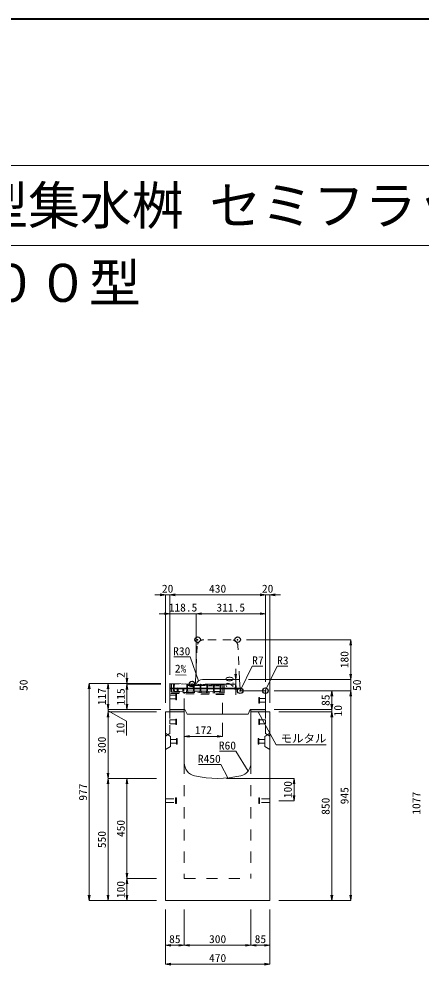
# Model space of a CAD drawing. Units: millimetres at full size. Extents: x -1809 to 57027, y -20349 to 17321.
# Drawn here: x 4506 to 6315, y -5786 to -1526 of the extents above; entities that cross this region are included whole.
import ezdxf
from ezdxf.enums import TextEntityAlignment as Align

# ---------------------------------------------------------------- set-up
doc = ezdxf.new("R2010")
doc.units = ezdxf.units.MM
doc.header["$LTSCALE"] = 50
doc.header["$PDMODE"] = 32
doc.header["$PDSIZE"] = 25
doc.linetypes.add('USER1', pattern=[2, 1, -1])
doc.linetypes.add('USER2', pattern=[1.35, 0.75, -0.6])
doc.layers.add('0_2', color=7, linetype='Continuous')
doc.layers.add('作業エリア', color=11, linetype='Continuous')
for name, color, linetype, lineweight in [('インサート', 3, 'USER2', 9), ('グレーチング', 7, 'USER2', 9), ('モルタル', 7, 'Continuous', 9), ('受枠', 3, 'USER2', 9), ('図枠', 7, 'Continuous', 5), ('寸法線', 7, 'Continuous', 13), ('引出線', 4, 'Continuous', 13), ('本体', 2, 'Continuous', 13), ('目地', 132, 'Continuous', 9)]:
    doc.layers.add(name, color=color, linetype=linetype, lineweight=lineweight)
doc.styles.add('ＭＳ ゴシック', font='')
doc.styles.add('ＭＳ 明朝', font='')
doc.styles.get('ＭＳ ゴシック').set_extended_font_data('MS Gothic')
doc.styles.get('ＭＳ 明朝').set_extended_font_data('MS Mincho')

# ---------------------------------------------------------------- blocks, each defined once
blk = doc.blocks.new('open_arrow')
at = {"color": 0, "linetype": 'Continuous', "lineweight": -2}
blk.add_lwpolyline([(7.5, 1.25), (0, 0), (7.5, -1.25)], dxfattribs=at)

msp = doc.modelspace()

# ---------------------------------------------------------------- hatches: boundary and pattern name
at = {"layer": 'モルタル'}
for points in [[(5250, -4646.05), (5250, -4636.05), (5185, -4636.05), (5185, -4646.05)], [(5615, -4646.05), (5615, -4636.05), (5550, -4636.05), (5550, -4646.05)]]:
    msp.add_hatch(color=256, dxfattribs=at).paths.add_polyline_path(points)

# ---------------------------------------------------------------- linework, layer by layer
at = {"layer": 'インサート'}
for p, q in [((5185, -4570.55), (5212, -4570.55)), ((5185, -4570.55), (5185, -4587.55)), ((5185, -4587.55), (5212, -4587.55)), ((5215, -4566.55), (5212, -4566.55)), ((5212, -4566.55), (5212, -4591.55)), ((5212, -4591.55), (5215, -4591.55)), ((5215, -4591.55), (5215, -4566.55)), ((5585, -4581.55), (5588, -4581.55)), ((5585, -4606.55), (5585, -4581.55)), ((5588, -4581.55), (5588, -4606.55)), ((5615, -4585.55), (5588, -4585.55)), ((5615, -4585.55), (5615, -4602.55)), ((5588, -4606.55), (5585, -4606.55)), ((5615, -4602.55), (5588, -4602.55)), ((5185, -4682.55), (5212, -4682.55)), ((5185, -4682.55), (5185, -4699.55)), ((5215, -4678.55), (5212, -4678.55)), ((5212, -4678.55), (5212, -4703.55)), ((5215, -4703.55), (5215, -4678.55)), ((5585, -4678.55), (5588, -4678.55)), ((5585, -4703.55), (5585, -4678.55)), ((5588, -4678.55), (5588, -4703.55)), ((5615, -4682.55), (5588, -4682.55)), ((5615, -4682.55), (5615, -4699.55)), ((5185, -4699.55), (5212, -4699.55)), ((5212, -4703.55), (5215, -4703.55)), ((5588, -4703.55), (5585, -4703.55)), ((5615, -4699.55), (5588, -4699.55)), ((5188.2, -4770.55), (5215.2, -4770.55)), ((5188.2, -4770.55), (5188.2, -4787.55)), ((5218.2, -4766.55), (5215.2, -4766.55)), ((5215.2, -4766.55), (5215.2, -4791.55)), ((5218.2, -4791.55), (5218.2, -4766.55)), ((5581.8, -4766.55), (5584.8, -4766.55)), ((5581.8, -4791.55), (5581.8, -4766.55)), ((5584.8, -4766.55), (5584.8, -4791.55)), ((5611.8, -4770.55), (5584.8, -4770.55)), ((5611.8, -4770.55), (5611.8, -4787.55)), ((5188.2, -4787.55), (5215.2, -4787.55)), ((5215.2, -4791.55), (5218.2, -4791.55)), ((5584.8, -4791.55), (5581.8, -4791.55)), ((5611.8, -4787.55), (5584.8, -4787.55)), ((5165, -5037.55), (5211, -5037.55)), ((5165, -5054.55), (5165, -5037.55)), ((5165, -5054.55), (5211, -5054.55)), ((5211, -5058.55), (5211, -5033.55)), ((5211, -5033.55), (5215, -5033.55)), ((5215, -5058.55), (5211, -5058.55)), ((5215, -5058.55), (5215, -5033.55)), ((5585, -5033.55), (5589, -5033.55)), ((5585, -5033.55), (5585, -5058.55)), ((5589, -5058.55), (5585, -5058.55)), ((5589, -5033.55), (5589, -5058.55)), ((5635, -5037.55), (5589, -5037.55)), ((5635, -5054.55), (5589, -5054.55)), ((5635, -5037.55), (5635, -5054.55))]:
    msp.add_line(p, q, dxfattribs=at)
at = {"layer": 'グレーチング'}
for p, q in [((5200.24, -4557.37), (5200.36, -4551.37)), ((5415.19, -4561.67), (5200.24, -4557.37)), ((5200.36, -4551.37), (5201.38, -4550.39)), ((5201, -4519.37), (5200.88, -4525.37)), ((5200.88, -4525.37), (5201.86, -4526.39)), ((5415.95, -4523.67), (5201, -4519.37)), ((5201.86, -4526.39), (5201.38, -4550.39)), ((5204.86, -4526.45), (5204.38, -4550.45)), ((5205.36, -4551.47), (5204.38, -4550.45)), ((5205.88, -4525.47), (5204.86, -4526.45)), ((5205.24, -4557.47), (5205.36, -4551.47)), ((5205.33, -4552.97), (5260.31, -4554.07)), ((5206, -4519.47), (5205.88, -4525.47)), ((5218.12, -4538.22), (5217.82, -4553.22)), ((5218.12, -4538.22), (5248.12, -4538.82)), ((5223.12, -4538.32), (5222.82, -4553.32)), ((5243.12, -4538.72), (5242.82, -4553.72)), ((5248.12, -4538.82), (5247.82, -4553.82)), ((5260.22, -4558.57), (5260.34, -4552.57)), ((5260.34, -4552.57), (5261.36, -4551.59)), ((5260.98, -4520.57), (5260.86, -4526.57)), ((5260.86, -4526.57), (5261.84, -4527.59)), ((5261.84, -4527.59), (5261.36, -4551.59)), ((5264.84, -4527.65), (5264.36, -4551.65)), ((5264.36, -4551.65), (5291.36, -4552.19)), ((5265.34, -4552.67), (5264.36, -4551.65)), ((5265.86, -4526.67), (5264.84, -4527.65)), ((5265.22, -4558.67), (5265.34, -4552.67)), ((5265.98, -4520.67), (5265.86, -4526.67)), ((5265.86, -4526.67), (5290.98, -4521.17)), ((5265.86, -4526.67), (5290.86, -4527.17)), ((5290.22, -4559.17), (5290.34, -4553.17)), ((5290.34, -4553.17), (5291.36, -4552.19)), ((5290.98, -4521.17), (5290.86, -4527.17)), ((5290.86, -4527.17), (5291.84, -4528.19)), ((5291.84, -4528.19), (5291.36, -4552.19)), ((5294.84, -4528.25), (5294.36, -4552.25)), ((5295.34, -4553.27), (5294.36, -4552.25)), ((5294.36, -4552.25), (5321.35, -4552.79)), ((5295.86, -4527.27), (5294.84, -4528.25)), ((5295.22, -4559.27), (5295.34, -4553.27)), ((5295.98, -4521.27), (5295.86, -4527.27)), ((5295.86, -4527.27), (5320.97, -4521.77)), ((5295.86, -4527.27), (5320.85, -4527.77)), ((5320.21, -4559.77), (5320.33, -4553.77)), ((5320.33, -4553.77), (5321.35, -4552.79)), ((5320.97, -4521.77), (5320.85, -4527.77)), ((5320.85, -4527.77), (5321.83, -4528.79)), ((5321.83, -4528.79), (5321.35, -4552.79)), ((5324.83, -4528.85), (5324.35, -4552.85)), ((5325.33, -4553.87), (5324.35, -4552.85)), ((5324.35, -4552.85), (5351.35, -4553.39)), ((5325.85, -4527.87), (5324.83, -4528.85)), ((5325.21, -4559.87), (5325.33, -4553.87)), ((5325.97, -4521.87), (5325.85, -4527.87)), ((5325.85, -4527.87), (5350.97, -4522.37)), ((5325.85, -4527.87), (5350.85, -4528.37)), ((5350.21, -4560.37), (5350.33, -4554.37)), ((5350.33, -4554.37), (5351.35, -4553.39)), ((5350.97, -4522.37), (5350.85, -4528.37)), ((5350.85, -4528.37), (5351.83, -4529.39)), ((5351.83, -4529.39), (5351.35, -4553.39)), ((5354.83, -4529.45), (5354.35, -4553.45)), ((5355.33, -4554.47), (5354.35, -4553.45)), ((5354.35, -4553.45), (5381.34, -4553.99)), ((5355.85, -4528.47), (5354.83, -4529.45)), ((5355.21, -4560.47), (5355.33, -4554.47)), ((5355.97, -4522.47), (5355.85, -4528.47)), ((5355.85, -4528.47), (5380.96, -4522.97)), ((5355.85, -4528.47), (5380.84, -4528.97)), ((5380.2, -4560.97), (5380.32, -4554.97)), ((5380.32, -4554.97), (5381.34, -4553.99)), ((5380.96, -4522.97), (5380.84, -4528.97)), ((5380.84, -4528.97), (5381.82, -4529.99)), ((5381.82, -4529.99), (5381.34, -4553.99)), ((5384.82, -4530.05), (5384.34, -4554.05)), ((5385.32, -4555.07), (5384.34, -4554.05)), ((5384.34, -4554.05), (5411.33, -4554.59)), ((5385.84, -4529.07), (5384.82, -4530.05)), ((5385.2, -4561.07), (5385.32, -4555.07)), ((5385.96, -4523.07), (5385.84, -4529.07)), ((5385.84, -4529.07), (5410.95, -4523.57)), ((5385.84, -4529.07), (5410.83, -4529.57)), ((5410.19, -4561.57), (5410.31, -4555.57)), ((5410.31, -4555.57), (5411.33, -4554.59)), ((5410.95, -4523.57), (5410.83, -4529.57)), ((5410.83, -4529.57), (5411.81, -4530.59)), ((5411.81, -4530.59), (5411.33, -4554.59)), ((5414.81, -4530.65), (5414.33, -4554.65)), ((5415.31, -4555.67), (5414.33, -4554.65)), ((5415.83, -4529.67), (5414.81, -4530.65)), ((5415.19, -4561.67), (5415.31, -4555.67)), ((5415.95, -4523.67), (5415.83, -4529.67))]:
    msp.add_line(p, q, dxfattribs=at)
at = {"layer": 'モルタル'}
for points in [[(5185, -4636.05), (5250, -4636.05), (5250, -4646.05), (5185, -4646.05)], [(5550, -4636.05), (5615, -4636.05), (5615, -4646.05), (5550, -4646.05)]]:
    msp.add_lwpolyline(points, close=True, dxfattribs=at)
at = {"layer": '作業エリア'}
for p in [(5310, -4321.05), (5490, -4321.05), (5285, -4521.05), (5501.5, -4551.05), (5615, -4551.05)]:
    msp.add_point(p, dxfattribs=at)
at = {"layer": '受枠'}
for p, q in [((5187, -4519.09), (5186.12, -4563.08)), ((5429.95, -4523.95), (5187, -4519.09)), ((5193, -4519.21), (5192.24, -4557.21)), ((5192.24, -4557.21), (5429.19, -4561.95)), ((5249.23, -4558.35), (5249.11, -4564.34)), ((5423.95, -4523.83), (5423.19, -4561.83)), ((5429.95, -4523.95), (5429.07, -4567.94)), ((5429.07, -4567.94), (5186.12, -4563.08))]:
    msp.add_line(p, q, dxfattribs=at)
at = {"layer": '図枠', "lineweight": 40}
msp.add_line((1200, -1526.05), (24600, -1526.05), dxfattribs=at)
at = {"layer": '図枠', "lineweight": 13}
for p, q in [((2100, -2186.05), (23700, -2186.05)), ((2100, -2546.05), (23700, -2546.05))]:
    msp.add_line(p, q, dxfattribs=at)
at = {"layer": '寸法線'}
for p, q in [((5233, -4119.38), (5117, -4119.38)), ((5165, -4606.03), (5165, -4119.38)), ((5185, -4119.38), (5615, -4119.38)), ((5185, -4479.03), (5185, -4119.38)), ((5185, -4479.03), (5185, -4119.38)), ((5567, -4119.38), (5683, -4119.38)), ((5615, -4511.03), (5615, -4119.38)), ((5615, -4511.03), (5615, -4119.38)), ((5635, -4606.03), (5635, -4119.38)), ((5351.37, -4204.38), (5137, -4204.38)), ((5185, -4479.03), (5185, -4204.38)), ((5303.37, -4481.03), (5303.37, -4204.38)), ((5615, -4204.38), (5303.37, -4204.38)), ((5303.37, -4481.03), (5303.37, -4204.38)), ((5615, -4511.03), (5615, -4204.38)), ((5530.02, -4321.05), (5998.78, -4321.05)), ((5998.78, -4321.05), (5998.78, -4501.05)), ((4992.06, -4471.05), (4992.06, -4569.05)), ((5481.36, -4569.05), (5481.36, -4453.05)), ((5998.78, -4453.05), (5998.78, -4599.05)), ((5371.67, -4501.05), (5481.36, -4501.05)), ((5539.02, -4501.05), (5998.78, -4501.05)), ((5539.02, -4501.05), (5998.78, -4501.05)), ((4822.06, -5496.05), (4822.06, -4519.05)), ((5144.98, -4519.05), (4822.06, -4519.05)), ((4907.06, -4519.05), (4907.06, -4636.05)), ((5144.98, -4519.05), (4907.06, -4519.05)), ((5144.98, -4519.05), (4992.06, -4519.05)), ((5144.98, -4521.05), (4992.06, -4521.05)), ((4992.06, -4521.05), (4992.06, -4636.05)), ((5144.98, -4521.05), (4992.06, -4521.05)), ((5343.39, -4521.05), (5481.36, -4521.05)), ((5655.02, -4551.05), (5998.78, -4551.05)), ((5655.02, -4551.05), (5913.78, -4551.05)), ((5655.02, -4551.05), (5998.78, -4551.05)), ((5913.78, -4551.05), (5913.78, -4636.05)), ((5998.78, -4551.05), (5998.78, -5496.05)), ((4907.06, -4588.05), (4907.06, -4694.05)), ((5913.78, -4588.05), (5913.78, -4694.05)), ((5144.98, -4636.05), (4907.06, -4636.05)), ((5144.98, -4636.05), (4907.06, -4636.05)), ((4907.06, -4641.05), (4990.47, -4688.34)), ((5144.98, -4636.05), (4992.06, -4636.05)), ((5655.02, -4636.05), (5913.78, -4636.05)), ((5655.02, -4636.05), (5913.78, -4636.05)), ((5124.98, -4646.05), (4907.06, -4646.05)), ((4907.06, -4646.05), (4907.06, -4946.05)), ((5124.98, -4646.05), (4907.06, -4646.05)), ((5675.02, -4646.05), (5913.78, -4646.05)), ((5675.02, -4646.05), (5913.78, -4646.05)), ((5913.78, -4646.05), (5913.78, -5496.05)), ((4990.47, -4688.34), (4990.47, -4752.41)), ((5422, -4696.07), (5422, -4756.28)), ((5250, -4756.28), (5422, -4756.28)), ((5124.98, -4946.05), (4907.06, -4946.05)), ((4907.06, -5496.05), (4907.06, -4946.05)), ((5124.98, -4946.05), (4907.06, -4946.05)), ((4992.06, -4946.05), (4992.06, -5396.05)), ((5124.98, -4946.05), (4992.06, -4946.05)), ((5440.02, -4946.05), (5743.78, -4946.05)), ((5743.78, -4946.05), (5743.78, -5046.05)), ((5675.02, -5046.05), (5743.78, -5046.05)), ((5124.98, -5396.05), (4992.06, -5396.05)), ((4992.06, -5396.05), (4992.06, -5496.05)), ((5124.98, -5396.05), (4992.06, -5396.05)), ((5124.98, -5496.05), (4822.06, -5496.05)), ((5124.98, -5496.05), (4907.06, -5496.05)), ((5124.98, -5496.05), (4992.06, -5496.05)), ((5165, -5536.07), (5165, -5697.21)), ((5165, -5536.07), (5165, -5782.21)), ((5250, -5536.07), (5250, -5697.21)), ((5250, -5536.07), (5250, -5697.21)), ((5550, -5536.07), (5550, -5697.21)), ((5550, -5536.07), (5550, -5697.21)), ((5635, -5536.07), (5635, -5697.21)), ((5635, -5536.07), (5635, -5782.21)), ((5675.02, -5496.05), (5913.78, -5496.05)), ((5675.02, -5496.05), (5998.78, -5496.05)), ((5165, -5697.21), (5250, -5697.21)), ((5250, -5697.21), (5550, -5697.21)), ((5550, -5697.21), (5635, -5697.21)), ((5165, -5782.21), (5635, -5782.21))]:
    msp.add_line(p, q, dxfattribs=at)
at = {"layer": '引出線'}
for points in [[(5314.33, -4506.56), (5277.1, -4398.16), (5202.43, -4398.16)], [(5503.33, -4549.13), (5555.62, -4439.6), (5603.55, -4439.6)], [(5614.12, -4551.93), (5667.75, -4439.6), (5715.48, -4439.6)], [(5258.5, -4480.93), (5209.76, -4479.95), (5258.5, -4480.93)], [(5582.5, -4646.05), (5663.13, -4795.08), (5889.05, -4795.08)], [(5537.07, -4912.74), (5482.66, -4822.84), (5407.98, -4822.84)], [(5446.44, -4943.65), (5414.22, -4882.51), (5313.21, -4882.51)]]:
    msp.add_lwpolyline(points, dxfattribs=at)
at = {"layer": '本体', "linetype": 'USER2'}
for p, q in [((5461.46, -4321.05), (5338.54, -4321.05)), ((5300.33, -4514.4), (5308.57, -4349.56)), ((5499, -4501.05), (5491.43, -4349.56))]:
    msp.add_line(p, q, dxfattribs=at)
at = {"layer": '本体'}
for p, q in [((5499, -4501.05), (5331.65, -4501.05)), ((5501.17, -4544.4), (5499, -4501.05)), ((5185, -4636.05), (5185, -4519.05)), ((5185, -4519.05), (5285, -4521.05)), ((5285, -4521.05), (5303.37, -4521.05)), ((5612, -4551.05), (5508.16, -4551.05)), ((5615, -4636.05), (5615, -4554.05)), ((5253, -4636.05), (5185, -4636.05)), ((5253, -4636.05), (5263, -4656.05)), ((5547, -4636.05), (5537, -4656.05)), ((5615, -4636.05), (5547, -4636.05)), ((5165, -4646.05), (5165, -5496.05)), ((5165, -4646.05), (5250, -4646.05)), ((5250, -4646.05), (5250, -4875.53)), ((5537, -4656.05), (5263, -4656.05)), ((5550, -4646.05), (5635, -4646.05)), ((5550, -4646.05), (5550, -4875.53)), ((5635, -4646.05), (5635, -5496.05)), ((5165, -5496.05), (5635, -5496.05))]:
    msp.add_line(p, q, dxfattribs=at)
at = {"layer": '本体', "linetype": 'USER1'}
for p, q in [((5250, -4636.05), (5250, -4558.36)), ((5422, -4656.05), (5422, -4561.8))]:
    msp.add_line(p, q, dxfattribs=at)
at = {"layer": '本体', "linetype": 'USER2', "lineweight": 9}
for p, q in [((5185, -4743.05), (5185, -4646.05)), ((5615, -4743.05), (5615, -4646.05)), ((5165, -4755.55), (5185, -4743.05)), ((5635, -4755.55), (5615, -4743.05))]:
    msp.add_line(p, q, dxfattribs=at)
at = {"layer": '本体', "lineweight": 9}
for p, q in [((5165, -4742.05), (5188.2, -4756.55)), ((5188.2, -4756.55), (5188.2, -4801.55)), ((5634.58, -4742.31), (5611.8, -4756.55)), ((5611.8, -4756.55), (5611.8, -4801.55)), ((5188.2, -4801.55), (5165, -4816.05)), ((5611.8, -4801.55), (5635, -4816.05))]:
    msp.add_line(p, q, dxfattribs=at)
at = {"layer": '本体', "linetype": 'USER1', "lineweight": 15}
for p, q in [((5250, -4875.53), (5250, -5396.05)), ((5550, -4875.53), (5550, -5396.05)), ((5250, -5396.05), (5550, -5396.05))]:
    msp.add_line(p, q, dxfattribs=at)
at = {"layer": '本体', "linetype": 'USER2'}
for centre, radius, start, end in [((5338.54, -4351.05), 30, 90, 177.13759), ((5461.46, -4351.05), 30, 2.86241, 90), ((5293.34, -4514.05), 7, 270, 357.13759)]:
    msp.add_arc(centre, radius, start, end, dxfattribs=at)
at = {"layer": '本体'}
for centre, radius, start, end in [((5331.65, -4531.05), 30, 90, 160.52878), ((5508.16, -4544.05), 7, 182.86241, 270), ((5612, -4554.05), 3, 0, 90), ((5310, -4875.53), 60, 180, 256.65764), ((5490, -4875.53), 60, 283.34236, 0), ((5400, -4496.05), 450, 256.65764, 283.34236)]:
    msp.add_arc(centre, radius, start, end, dxfattribs=at)
at = {"layer": '目地'}
for p, q in [((5185, -4539.05), (5500.9, -4539.05)), ((5185, -4543.05), (5501.1, -4543.05))]:
    msp.add_line(p, q, dxfattribs=at)

# ---------------------------------------------------------------- block references
at = {"layer": '寸法線', "xscale": 3.2, "yscale": 3.2}
for p, rotation in [((5165, -4119.38), 180), ((5615, -4119.38), 180), ((5615, -4119.38), 180), ((5185, -4204.38), 180), ((5615, -4204.38), 180), ((5998.78, -4321.05), 270), ((4992.06, -4519.05), 90), ((5481.36, -4501.05), 90), ((5998.78, -4501.05), 90), ((5998.78, -4501.05), 90), ((4822.06, -4519.05), 270), ((4907.06, -4519.05), 270), ((4992.06, -4521.05), 270), ((4992.06, -4521.05), 270), ((5481.36, -4521.05), 270), ((5913.78, -4551.05), 270), ((5998.78, -4551.05), 270), ((5998.78, -4551.05), 270), ((4907.06, -4636.05), 90), ((4907.06, -4636.05), 90), ((4992.06, -4636.05), 90), ((5913.78, -4636.05), 90), ((5913.78, -4636.05), 90), ((4907.06, -4646.05), 270), ((4907.06, -4646.05), 270), ((5913.78, -4646.05), 270), ((5913.78, -4646.05), 270), ((5422, -4756.28), 180), ((4907.06, -4946.05), 90), ((4907.06, -4946.05), 270), ((4992.06, -4946.05), 270), ((5743.78, -4946.05), 270), ((5743.78, -5046.05), 90), ((4992.06, -5396.05), 90), ((4992.06, -5396.05), 270), ((4822.06, -5496.05), 90), ((4907.06, -5496.05), 90), ((4992.06, -5496.05), 90), ((5913.78, -5496.05), 90), ((5998.78, -5496.05), 90), ((5250, -5697.21), 180), ((5550, -5697.21), 180), ((5635, -5697.21), 180), ((5635, -5782.21), 180)]:
    msp.add_blockref('open_arrow', p, dxfattribs=dict(at, rotation=rotation))
for p in [(5185, -4119.38), (5185, -4119.38), (5635, -4119.38), (5303.37, -4204.38), (5303.37, -4204.38), (5250, -4756.28), (5165, -5697.21), (5250, -5697.21), (5550, -5697.21), (5165, -5782.21)]:
    msp.add_blockref('open_arrow', p, dxfattribs=at)
at = {"layer": '引出線', "xscale": 0.0533, "yscale": 0.0533}
for p, rotation in [((5258.5, -4480.93), 178.9), ((5314.33, -4506.56), 109), ((5503.33, -4549.13), 64.5), ((5614.12, -4551.93), 64.5), ((5582.5, -4646.05), 298.4), ((5537.07, -4912.74), 121.2), ((5446.44, -4943.65), 117.8)]:
    msp.add_blockref('open_arrow', p, dxfattribs=dict(at, rotation=rotation))

# ---------------------------------------------------------------- texts
at = {"layer": '0_2', "style": 'ＭＳ ゴシック'}
msp.add_text('グレーチング式 ３００型', height=170.9, dxfattribs=at).set_placement((2373.24, -2714.55), align=Align.MIDDLE_LEFT)
at = {"layer": '図枠', "style": 'ＭＳ ゴシック'}
msp.add_text('\u3000ＩＢＣ排水側溝 深型集水桝 セミフラットＢ Ⅱ型 斜左 H=20\u3000断面図', height=170.9, dxfattribs=at).set_placement((2100, -2366.05), align=Align.MIDDLE_LEFT)
at = {"layer": '寸法線', "style": 'ＭＳ 明朝', "width": 1.05}
for s, p in [('20', (5175, -4091.36)), ('430', (5400, -4091.36)), ('20', (5625, -4091.36)), ('118.5', (5244.18, -4176.36)), ('311.5', (5459.18, -4176.36)), ('172', (5336, -4728.26)), ('85', (5207.5, -5669.19)), ('300', (5400, -5669.19)), ('85', (5592.5, -5669.19)), ('470', (5400, -5754.19))]:
    msp.add_text(s, height=36.03, dxfattribs=at).set_placement(p, align=Align.MIDDLE_CENTER)
for s, p in [('180', (5970.76, -4411.05)), ('2', (4964.06, -4480.2)), ('50', (4526.8, -4526.05)), ('20', (5453.34, -4511.05)), ('50', (6026.8, -4526.05)), ('117', (4879.04, -4577.55)), ('115', (4964.04, -4578.55)), ('85', (5885.76, -4593.55)), ('10', (5941.8, -4641.05)), ('10', (4962.45, -4720.38)), ('300', (4879.04, -4796.05)), ('977', (4794.04, -5007.55)), ('100', (5715.76, -4996.05)), ('945', (5970.76, -5023.55)), ('1077', (6294.04, -5057.55)), ('850', (5885.76, -5071.05)), ('450', (4964.04, -5171.05)), ('550', (4879.04, -5221.05)), ('100', (4964.04, -5446.05))]:
    msp.add_text(s, height=36.03, rotation=90, dxfattribs=at).set_placement(p, align=Align.MIDDLE_CENTER)
at = {"layer": '引出線', "style": 'ＭＳ 明朝', "width": 1.05}
for s, p in [('R30', (5277.1, -4354.96)), ('R60', (5482.66, -4779.64)), ('R450', (5414.22, -4839.31))]:
    msp.add_text(s, height=36.03, dxfattribs=at).set_placement(p, align=Align.TOP_RIGHT)
for s, p in [('R7', (5555.62, -4396.4)), ('R3', (5667.75, -4396.4)), ('モルタル', (5683.13, -4747.97))]:
    msp.add_text(s, height=36.03, dxfattribs=at).set_placement(p, align=Align.TOP_LEFT)
msp.add_text('2%', height=36.03, rotation=358.854, dxfattribs=at).set_placement((5259.44, -4434.03), align=Align.TOP_RIGHT)

doc.saveas('drawing.dxf')
